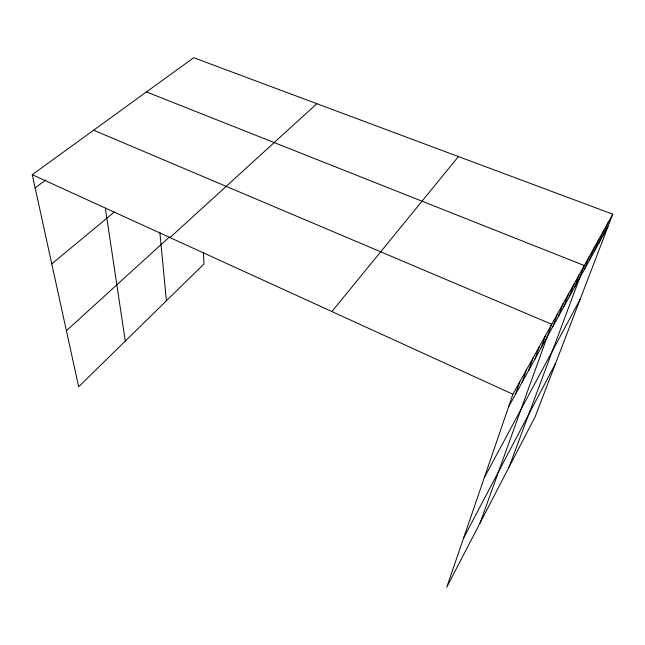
<?xml version="1.0" encoding="UTF-8"?>
<svg xmlns="http://www.w3.org/2000/svg" width="645" height="645" viewBox="0 0 645 645"><rect width="100%" height="100%" fill="white"/><g stroke="black" fill="none" stroke-linecap="round" stroke-linejoin="round"><path stroke-width="0.97" d="M612.75 214.18L512.912 394.24L446.711 587.281L535.14 416.799L612.75 214.18L193.694 57.719L32.25 174.666L78.666 386.774L203.965 263.95L203.393 252.509M515.436 394.434L519.806 381.808M522.095 382.356L526.514 369.706M528.594 370.585L533.06 357.911M534.923 359.104L539.438 346.405M541.099 347.905L545.654 335.19M480.057 522.982L551.717 324.258L93.638 130.193M552.846 326.628L557.465 313.889M558.425 316.51L563.077 303.771M563.875 306.617L568.559 293.886M569.212 296.958L573.913 284.219M574.429 287.501L579.154 274.778M509.026 467.141L584.273 265.538L146.463 91.929M584.515 269.215L589.28 256.508M589.393 260.37L594.182 247.672M594.174 251.711L598.971 239.029M598.85 243.23L603.664 230.571M603.43 234.925L608.251 222.291M463.594 538.043L555.659 363.224M484.298 477.679L580.129 299.353M508.599 406.818L607.921 226.798M331.909 311.559L458.442 156.566M66.403 330.748L169.361 237.029M169.982 237.586L316.848 103.7M51.777 263.894L114.423 211.947M35.144 187.888L45.747 180.044M32.25 174.666L512.912 394.24M105.345 208.19L125.283 341.076M159.839 232.087L166.394 300.78"/></g></svg>
